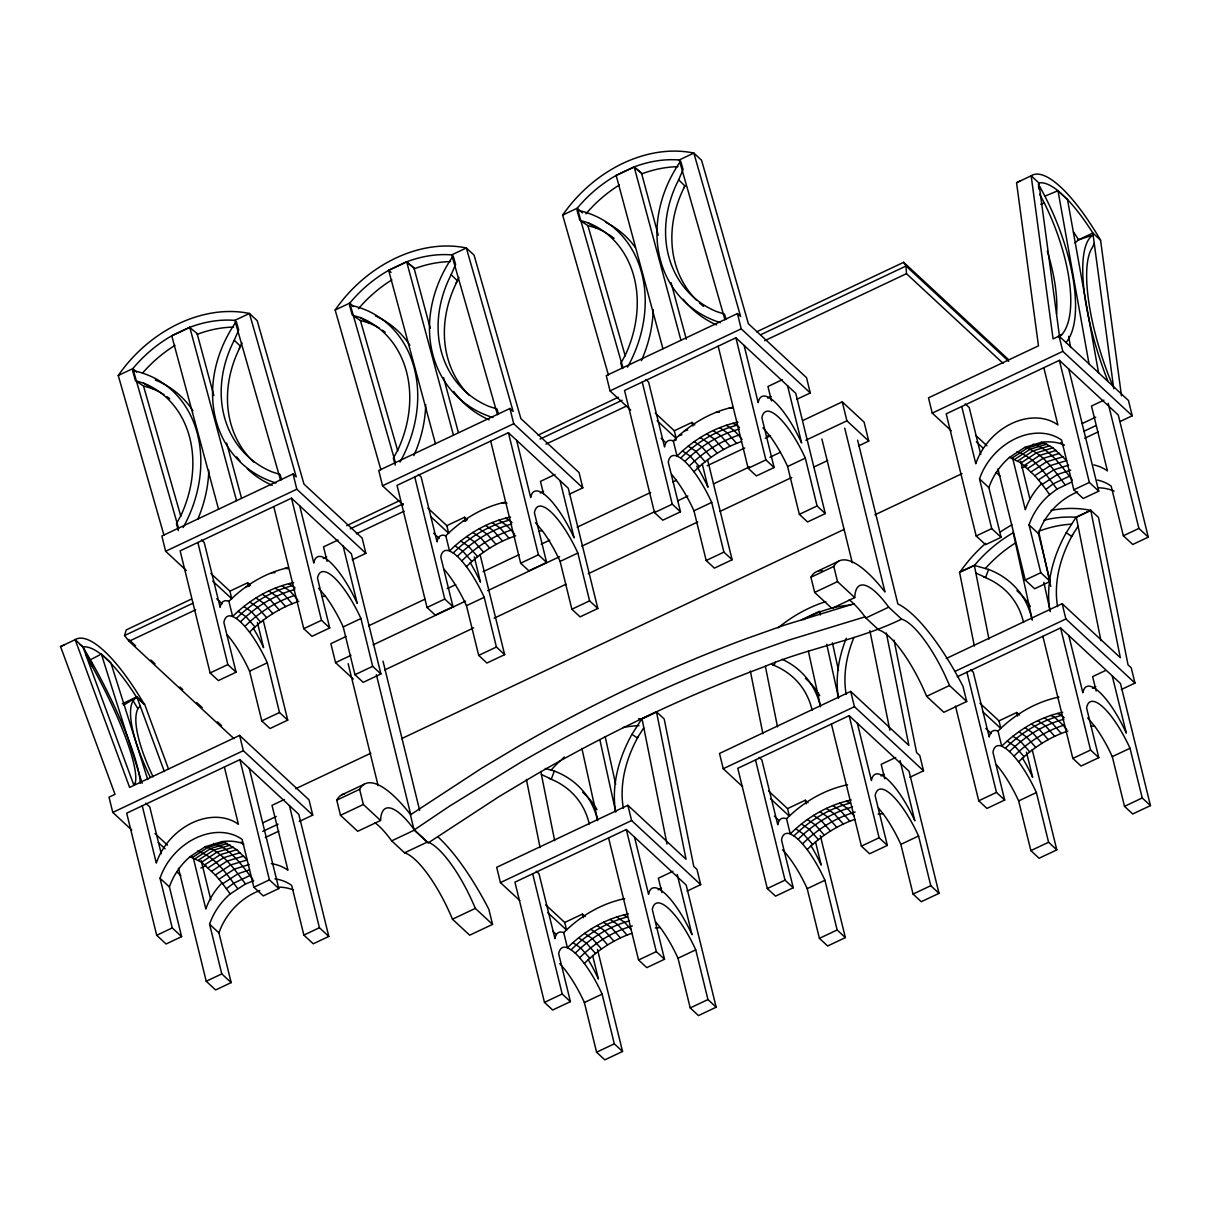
<?xml version="1.0" encoding="UTF-8"?>
<svg xmlns="http://www.w3.org/2000/svg" width="1211" height="1211" viewBox="0 0 1211 1211"><rect width="100%" height="100%" fill="white"/><g stroke="black" fill="none" stroke-linecap="round" stroke-linejoin="round"><path stroke-width="1.5" d="M233.95 738.634L129.047 641.27L124.536 635.548L126.247 629.902L191.171 599.203M545.313 768.47L554.335 771.029L551.338 779.067L541.423 774.571M775.373 661.993L774.177 665.202L772.209 664.657A111.533 82.439 -38.6 0 1 812.112 710.176M974.34 645.993L959.551 572.273L974.174 565.355L988.615 569.442L985.618 577.48L975.703 572.985M281.588 479.692L280.089 474.47L271.945 471.866A111.533 94.458 -45.9 0 1 234.253 340.23L238.703 329.907L236.281 321.475A120.858 102.36 -45.9 0 0 276.047 483.022M242.018 342.864L239.233 348.465M498.493 414.192L496.994 408.985L488.85 406.381A111.533 94.458 -45.9 0 1 451.158 274.73L455.608 264.422L453.186 255.975A120.858 102.36 -45.9 0 0 492.953 417.538M458.924 277.38L456.138 282.98M725.979 319.295L724.481 314.088L716.337 311.484A111.533 94.458 -45.9 0 1 678.644 179.833L683.095 169.525L680.673 161.078A120.858 102.36 -45.9 0 0 720.439 322.641M1094.305 243.396L1092.337 247.559A111.533 32.228 71.6 0 0 1109.972 378.952L1113.06 386.233M683.625 188.068L684.926 185.919L678.644 179.833M615.688 812.081A120.57 84.831 -48 0 1 631.975 734.29L641.875 718.728L656.483 711.826L664.203 718.986L693.782 866.455L696.946 869.392L700.7 884.651L687.061 891.099M643.707 727.932L637.319 737.983L631.975 734.29M1049.967 610.495A120.57 84.831 -48 0 1 1066.24 532.704L1076.14 517.142L1090.748 510.24L1098.483 517.4L1128.046 664.869L1131.225 667.806L1134.979 683.065L1121.341 689.513M1077.987 526.346L1071.599 536.397L1066.24 532.704M135.344 783.154L133.876 785.152L82.893 646.825L75.158 639.665L60.55 646.568L115.015 794.325L109.02 797.156L112.774 812.414L131.817 830.095M150.255 777.265A120.57 33.545 57.8 0 1 133.104 700.715L136.843 696.9L144.563 704.075L168.556 769.152M140.234 706.119L137.827 708.586L133.104 700.715M1075.05 243.033L1078.244 239.929L1092.852 233.027L1100.572 240.202L1121.477 395.846M201.48 539.924L204.22 542.467L220.145 607.332A56.357 16.091 64.7 0 1 228.909 601.307C245.167 585.08 265.648 572.606 288.218 567.656M418.37 474.424L421.125 476.967L437.05 541.847A56.357 16.091 64.7 0 1 445.815 535.807C462.072 519.58 482.553 507.106 505.123 502.156M732.61 407.259C710.04 412.209 689.574 424.683 673.316 440.91A56.357 16.091 64.7 0 0 664.536 446.95L648.612 382.07L645.872 379.527M536.276 871.239L539.016 873.782L554.956 938.646A56.357 16.091 64.7 0 1 563.72 932.621C580.417 916.031 601.519 903.406 624.694 898.653M759.115 757.39L761.855 759.933L777.78 824.797A56.357 16.091 64.7 0 1 786.544 818.757C803.241 802.182 824.343 789.557 847.533 784.789M970.556 669.653L973.296 672.196L989.22 737.06A56.357 16.091 64.7 0 1 998 731.035C1014.682 714.445 1035.783 701.82 1058.974 697.067M293.622 582.552C270.462 587.365 249.375 599.945 232.633 616.46A56.357 16.091 64.7 0 0 223.868 622.499L236.084 672.211L218.358 680.582L210.124 672.953L180.136 550.854L291.503 498.19L351.372 553.76L380.905 673.967L363.179 682.353L354.959 674.724L343.213 626.92A56.357 16.091 64.7 0 0 325.426 596.236L318.584 588.213M228.909 601.307L232.633 616.46L236.342 618.458C251.873 603.108 271.128 591.271 292.305 585.67L295.06 587.895M236.342 618.458L240.474 621.803C255.597 606.878 274.201 595.191 294.773 589.5M227.168 634.791A56.357 16.091 64.7 0 1 249.572 671.197L261.788 720.893L270.008 728.522L287.734 720.136L279.514 712.507L267.298 662.811A56.357 16.091 64.7 0 0 249.527 632.127L244.894 626.405C258.791 612.675 275.624 601.791 294.197 595.585L297.664 599.884M249.527 632.127C263.408 618.397 280.241 607.513 298.814 601.307M510.527 517.052C487.367 521.865 466.28 534.46 449.538 550.975A56.357 16.091 64.7 0 0 440.774 556.999L452.99 606.711L435.264 615.097L427.029 607.468L397.041 485.354L508.408 432.69L568.277 488.26L597.81 608.482L580.084 616.868L571.864 609.224L560.118 561.42A56.357 16.091 64.7 0 0 542.331 530.751L535.489 522.713M445.815 535.807L449.538 550.975L453.247 552.958C468.778 537.608 488.033 525.771 509.21 520.17L511.965 522.41M453.247 552.958L457.364 556.303C472.502 541.393 491.106 529.707 511.678 524.015M444.074 569.291A56.357 16.091 64.7 0 1 466.477 605.697L478.693 655.393L486.913 663.038L504.639 654.651L496.419 647.022L484.203 597.311A56.357 16.091 64.7 0 0 466.432 566.642L461.8 560.905C475.696 547.175 492.529 536.291 511.103 530.085L514.569 534.384M466.432 566.642C480.313 552.897 497.146 542.013 515.719 535.822M738.014 422.155C714.853 426.968 693.767 439.563 677.04 456.078A56.357 16.091 64.7 0 0 668.26 462.102L680.476 511.814L662.75 520.2L654.515 512.571L624.528 390.457L735.894 337.793L795.778 393.363L825.297 513.585L807.57 521.971L799.351 514.327L787.604 466.523A56.357 16.091 64.7 0 0 769.818 435.854L762.975 427.816M676.359 439.85L673.316 440.91L677.04 456.078L680.733 458.061C696.264 442.711 715.519 430.874 736.712 425.273L739.452 427.513M680.733 458.061L684.866 461.406C699.988 446.496 718.607 434.81 739.164 429.118M671.56 474.394A56.357 16.091 64.7 0 1 693.964 510.8L706.18 560.496L714.399 568.141L732.125 559.754L723.906 552.125L711.705 502.414A56.357 16.091 64.7 0 0 693.918 471.745L689.301 466.008C703.182 452.278 720.015 441.394 738.589 435.188L742.055 439.487M693.918 471.745C707.406 458.439 723.603 447.737 741.541 441.531M628.418 913.866C605.273 918.68 584.186 931.259 567.444 947.789A56.357 16.091 64.7 0 0 558.68 953.814L570.411 1001.633L552.685 1010.004L544.466 1002.375L514.932 882.168L626.299 829.505L686.183 885.074L716.17 1007.189L698.444 1015.575L690.225 1007.93L678.009 958.234A56.357 16.091 64.7 0 0 660.222 927.55L655.605 921.828M563.72 932.621L567.444 947.789L571.138 949.772C586.669 934.423 605.924 922.585 627.116 916.984L623.408 915.001M571.138 949.772L575.27 953.118C590.393 938.192 609.012 926.506 629.569 920.829M559.724 963.653A56.357 16.091 64.7 0 1 584.383 1002.511L596.584 1052.208L604.804 1059.837L622.545 1051.466L614.31 1043.837L602.109 994.125A56.357 16.091 64.7 0 0 584.323 963.441L579.706 957.719C594.419 943.218 612.418 931.728 632.339 925.915M584.323 963.441C597.81 950.151 614.007 939.433 631.96 933.242M851.257 800.017C828.097 804.831 807.01 817.41 790.268 833.925A56.357 16.091 64.7 0 0 781.504 839.965L793.25 887.769L775.524 896.155L767.305 888.526L737.771 768.319L849.138 715.656L909.022 771.225L939.009 893.34L921.283 901.711L913.049 894.081L900.848 844.385A56.357 16.091 64.7 0 0 883.061 813.701L878.444 807.979M786.544 818.757L790.268 833.925L793.977 835.923C809.508 820.574 828.763 808.736 849.94 803.135L846.247 801.137M793.977 835.923L798.11 839.268C813.232 824.343 831.836 812.657 852.408 806.965M782.563 849.804A56.357 16.091 64.7 0 1 807.207 888.647L819.423 938.358L827.643 945.988L845.369 937.602L837.149 929.972L824.933 880.276A56.357 16.091 64.7 0 0 807.162 849.592L802.53 843.87C817.258 829.353 835.257 817.879 855.163 812.066M807.162 849.592C820.634 836.301 836.846 825.584 854.784 819.378M1062.698 712.28C1039.538 717.094 1018.451 729.673 1001.724 746.203A56.357 16.091 64.7 0 0 992.944 752.228L1004.691 800.047L986.965 808.418L978.745 800.789L955.479 706.074M998 731.035L1001.724 746.203L1005.418 748.186C1020.949 732.837 1040.204 720.999 1061.396 715.398L1064.136 717.623M1005.418 748.186L1009.55 751.531C1024.673 736.606 1043.292 724.92 1063.848 719.243M996.244 764.519A56.357 16.091 64.7 0 1 1018.648 800.925L1030.864 850.622L1039.083 858.251L1056.809 849.88L1048.59 842.25L1036.389 792.539A56.357 16.091 64.7 0 0 1018.602 761.855L1013.985 756.133C1027.867 742.404 1044.699 731.52 1063.273 725.313L1066.74 729.612M1018.602 761.855C1032.483 748.126 1049.316 737.242 1067.89 731.05M1058.792 337.006L1061.926 334.508A111.442 43.021 67.4 0 0 1044.245 202.858L1039.613 194.229M274.973 878.838A56.357 43.974 -47.1 0 1 291.669 885.377L303.87 935.089L313.255 943.793L328.802 936.436L298.814 814.337L239.899 759.66L126.701 813.171L156.703 935.286L166.074 943.99L181.62 936.633L169.419 886.936A56.357 43.974 -47.1 0 1 190.006 856.707L205.34 846.671L221.901 841.63A56.357 43.974 -47.1 0 1 243.714 843.885M192.625 857.388L207.974 847.337L224.535 842.296L236.735 849.698L247.211 859.916L230.635 864.957L215.301 874.993L201.556 862.232L190.006 856.707M195.44 858.523L210.775 848.487L227.35 843.446M198.422 860.158L213.757 850.107L230.332 845.066M201.556 862.232L216.89 852.196L233.466 847.155M204.826 864.775L220.16 854.739L236.735 849.698M208.216 867.757L223.551 857.721L240.126 852.68M211.713 871.178L227.047 861.142L243.623 856.086M215.301 874.993L218.949 879.216L234.298 869.165L249.194 864.487M218.949 879.216L222.657 883.788L238.007 873.752L249.572 869.816M178.486 868.257L206.233 981.258L215.619 989.962L231.165 982.605L221.78 973.901L209.579 924.205A56.357 43.974 -47.1 0 1 230.151 893.975L226.396 888.723L233.814 883.137L249.981 875.492L252.796 879.428M230.151 893.975L245.5 883.939L253.735 880.745M1097.514 480.071A56.357 43.974 -47.1 0 1 1111.138 486.065L1123.354 535.777L1132.739 544.481L1148.27 537.124L1118.283 415.025L1059.368 360.348L946.185 413.859L976.172 535.973L985.557 544.678L1001.103 537.321L988.887 487.624A56.357 43.974 -47.1 0 1 1009.474 457.395L1024.824 447.359L1041.384 442.318A56.357 43.974 -47.1 0 1 1064.575 445.148M1012.108 458.061L1027.443 448.025L1044.018 442.984L1052.934 447.843L1066.679 460.589L1050.119 465.645L1034.784 475.681L1021.024 462.92L1009.474 457.395M1014.924 459.211L1030.258 449.175L1046.819 444.134M1017.891 460.831L1033.24 450.795L1049.801 445.754M1021.024 462.92L1036.374 452.884L1052.934 447.843M1024.294 465.463L1039.643 455.427L1056.204 450.386M1027.7 468.445L1043.034 458.409L1059.595 453.368M1031.197 471.866L1046.531 461.815L1063.091 456.774M1034.784 475.681L1038.432 479.889L1053.767 469.853L1068.677 465.175M1038.432 479.889L1042.141 484.476L1057.475 474.44L1070.721 470.125M997.955 468.945L1025.248 580.039L1034.633 588.758L1050.164 581.401L1040.794 572.697L1029.047 524.893A56.357 43.974 -47.1 0 1 1049.634 494.663L1045.88 489.411L1053.282 483.825L1069.464 476.18L1072.28 480.116M1049.634 494.663L1057.036 489.077L1071.568 482.069M966.711 701.502L949.485 685.517A70.647 20.178 64.7 0 0 901.59 619.124C857.63 640.483 808.342 647.885 763.339 667.064A1329.633 1037.6 -47.1 0 0 535.837 774.646L499.295 796.444L428.104 842.992L414.117 830.004L449.372 806.254L521.835 761.643A1329.633 1037.6 -47.1 0 1 749.337 654.076L787.877 640.392L864.73 616.944L878.732 629.932A70.647 20.178 64.7 0 1 926.627 696.325L943.853 712.31L966.711 701.502L962.987 686.334A124.672 35.603 64.7 0 0 897.866 603.956L857.615 440.108M123.507 705.286L136.843 696.9L164.393 771.664M88.842 660.585L99.847 654.848M380.905 469.823L335.159 310.016L349.767 303.098A113.546 88.6 -47.1 0 1 388.655 270.325L406.502 261.879A113.546 88.6 -47.1 0 1 451.733 254.885L466.341 247.967L474.076 255.143L520.866 418.597L579.055 472.578L582.794 487.851L569.17 494.285M164 535.323L118.254 375.501L132.862 368.598A113.546 88.6 -47.1 0 1 171.75 335.81L189.597 327.379A113.546 88.6 -47.1 0 1 234.828 320.37L249.436 313.467L257.171 320.643L303.961 484.082L362.15 538.078L365.889 553.336L352.265 559.785M435.445 443.71L388.655 270.325L406.669 261.803L414.011 268.025L430.268 328.257M414.011 268.025L406.502 261.879M658.254 235.191L641.497 173.128L633.989 166.982L616.157 175.413A113.546 88.6 -47.1 0 0 577.253 208.201L562.646 215.104L608.391 374.926M662.947 348.813L616.157 175.413L634.155 166.906A113.546 88.6 -47.1 0 1 679.22 159.988L693.842 153.07L701.563 160.246L748.368 323.7L806.541 377.681L810.28 392.954L796.656 399.388M118.254 375.501A123.855 96.653 -47.1 0 1 249.436 313.467L296.241 476.907L293.062 473.97L161.865 536.004L165.619 551.262L186.343 570.502M165.619 551.262L296.816 489.229L365.889 553.336M335.159 310.016A123.855 96.653 -47.1 0 1 466.341 247.967L513.146 411.422L509.967 408.47L378.771 470.504L382.525 485.778L403.248 505.002M562.646 215.104A123.855 96.653 -47.1 0 1 693.842 153.07L740.632 316.525L737.454 313.573L606.272 375.607L610.011 390.881L630.734 410.105M382.525 485.778L513.721 423.744L582.794 487.851M610.011 390.881L741.208 328.847L810.28 392.954M79.941 644.615L82.893 646.825L92.036 662.629A120.858 21.889 62.2 0 1 140.325 783.214M346.664 525.68L399.63 500.627M538.017 435.188L618.337 397.223M756.724 331.784L903.663 262.303L1008.566 359.652M124.536 635.548L192.943 603.199M350.267 528.813L403.263 503.746M540.076 439.063L622.151 400.251M760.675 334.751L906.025 266.026L1008.657 361.272M210.911 573.514L229.923 591.15L247.649 582.779L250.389 585.322M338.051 540.015L323.549 546.872L327.091 561.298M129.047 641.27L195.682 609.769M356.291 533.824L404.126 511.193M545.949 444.149L626.254 406.169M764.641 340.73L906.464 273.671L906.025 266.026L903.663 262.303M323.337 558.498L326.713 556.909M427.816 508.03L446.829 525.665L464.555 517.279L467.295 519.822M554.956 474.53L540.454 481.388L543.557 493.997M540.242 492.998L543.618 491.409M655.302 413.133L674.315 430.768L692.041 422.382L694.781 424.925M782.457 379.633L767.941 386.491L771.483 400.902M767.729 398.101L771.104 396.512M122.235 703.803L136.843 696.9M77.368 642.224L74.794 639.832A123.855 35.361 64.7 0 1 144.2 704.242L144.563 704.075M210.124 672.953L227.865 664.582L236.084 672.211M303.764 628.676L321.49 620.304L329.71 627.934L311.984 636.32L303.764 628.676L273.777 506.576M249.572 671.197L267.298 662.811M343.213 626.92L360.939 618.533L372.685 666.338L380.905 673.967M346.27 636.38L330.875 643.662L335.538 662.614L353.279 679.083M368.507 625.875L424.955 599.188M447.177 588.667L455.73 584.625M483.098 571.698L519.019 554.714M541.241 544.193L549.794 540.151M577.163 527.209L650.701 492.438M672.938 481.933L676.359 480.313M707.148 465.751L744.765 447.964M765.291 438.261L770.423 435.824M802.923 420.459L842.25 401.87L864.094 422.124L868.741 441.076L858.478 445.936M427.029 607.468L444.77 599.082L452.99 606.711M520.669 563.191L538.395 554.805L546.615 562.434L528.889 570.82L520.669 563.191L490.682 441.076M335.538 662.614L350.933 655.348M373.17 644.827L465.524 601.156M487.761 590.65L559.588 556.682M581.825 546.176L655.363 511.39M677.6 500.885L687.863 496.026M713.506 483.9L749.427 466.916M769.954 457.213L780.217 452.354M805.86 440.229L846.913 420.822L868.741 441.076M654.515 512.571L672.256 504.185L680.476 511.814M748.156 468.294L765.882 459.908L774.117 467.537L756.375 475.923L748.156 468.294L718.168 346.179M466.477 605.697L484.203 597.311M560.118 561.42L577.844 553.033L589.59 600.853L597.81 608.482M1120.357 421.383L1132.224 415.782L1128.47 400.508L1059.065 336.098L1053.07 338.929L1031.167 175.792L1016.559 182.694L1038.463 345.846L928.489 397.844L932.243 413.102L951.301 430.783M693.964 510.8L711.705 502.414M787.604 466.523L805.33 458.136L817.077 505.956L825.297 513.585M354.959 674.724L372.685 666.338M261.788 720.893L279.514 712.507M299.178 821.512L312.741 815.094L309.002 799.82L239.596 735.41L129.622 787.407L75.158 639.665M384.735 669.94L473.668 627.888M494.194 618.185L566.021 584.217M588.258 573.711L697.718 521.941M719.955 511.436L791.782 477.467M814.019 466.962L827.688 460.483M932.243 413.102L1062.819 351.372L1132.224 415.782M112.774 812.414L243.335 750.684L312.741 815.094M571.864 609.224L589.59 600.853M478.693 655.393L496.419 647.022M799.351 514.327L817.077 505.956M706.18 560.496L723.906 552.125M1103.917 400.16L1091.489 406.033L1107.414 470.897A56.357 43.974 -47.1 0 0 1093.79 464.918M295.666 788.724L370.854 753.181M401.598 738.634L844.128 529.389M874.887 514.842L962.034 473.637M284.449 799.472L272.006 805.345L287.946 870.209A56.357 43.974 -47.1 0 0 271.249 863.67M1082.059 423.638L1095.728 417.159M1083.921 431.267L1095.894 425.606M262.575 822.95L276.259 816.471M1022.008 467.9L1027.095 465.493M1084.738 438.231L1098.316 431.812M262.742 831.382L278.136 824.116M341.563 794.946L364.42 784.138M838.587 561.253L815.73 572.061A124.809 35.649 64.7 0 0 810.931 577.253L814.655 592.421L831.881 608.406L854.739 597.598A70.738 20.209 64.7 0 1 888.707 607.165L901.59 619.124M375.001 822.738A70.738 20.209 64.7 0 1 391.683 840.858L404.565 852.816A70.647 20.178 64.7 0 1 452.46 919.21L469.686 935.195L492.544 924.387L475.317 908.401A70.647 20.178 64.7 0 0 427.422 842.008L414.54 830.05A70.738 20.209 64.7 0 0 380.572 820.483L357.714 831.291L340.488 815.306L336.764 800.138L359.622 789.33A124.809 35.649 64.7 0 1 410.817 814.882L376.379 674.694M810.931 577.253L833.789 566.445A124.809 35.649 64.7 0 1 884.984 591.997L844.733 428.149M200.829 868.015L205.915 865.608M265.27 837.543L278.833 831.124M340.488 815.306L363.345 804.498L380.572 820.483M814.655 592.421L837.512 581.613L854.739 597.598M976.172 535.973L991.718 528.617L1001.103 537.321M1073.824 489.804L1089.355 482.447L1098.74 491.151L1083.194 498.508L1073.824 489.804L1061.608 440.093A56.357 43.974 -47.1 0 0 979.517 478.92L991.718 528.617M801.47 619.82L819.484 611.313L820.301 614.976M253.871 887.224L269.417 879.867L278.802 888.571L263.256 895.928L253.871 887.224L242.124 839.405A56.357 43.974 -47.1 0 0 160.034 878.232L172.25 927.929L181.62 936.633M156.703 935.286L172.25 927.929M1013.092 532.007L1032.287 620.168M638.56 718.698A113.546 88.6 -47.1 0 1 642.057 718.91L656.665 711.992M391.683 840.858L414.54 830.05M959.551 572.273L974.355 565.537A113.546 88.6 -47.1 0 1 1013.259 532.749M1043.897 520.276A113.546 88.6 -47.1 0 1 1076.337 517.324L1090.944 510.406A123.855 96.653 -47.1 0 0 1051.042 510.406M888.707 607.165L865.85 617.973A70.738 20.209 64.7 0 0 849.168 599.854M404.565 852.816L427.422 842.008M1025.248 580.039L1040.794 572.697M1123.354 535.777L1138.9 528.42L1148.27 537.124M206.233 981.258L221.78 973.901M303.87 935.089L319.416 927.732L328.802 936.436M886.331 632.99L908.886 745.431L850.697 691.436L719.501 753.469L723.255 768.728L742.6 786.681M656.483 711.826L686.047 859.28L627.873 805.285L496.677 867.318L500.431 882.592L519.761 900.53M946.291 658.481L1062.138 603.699L1120.326 657.694L1090.748 510.24M723.255 768.728L854.451 706.694L923.524 770.801L909.9 777.25M500.431 882.592L631.612 820.558L700.7 884.651M955.146 671.333L1065.892 618.972L1134.979 683.065M957.28 676.767L1060.579 627.919L1120.463 683.488L1150.45 805.603L1132.724 813.989L1124.504 806.344L1112.288 756.648A56.357 16.091 64.7 0 0 1094.502 725.964L1087.675 717.941M452.46 919.21L475.317 908.401M926.627 696.325L949.485 685.517M768.546 790.98L787.559 808.615L805.285 800.229L808.025 802.772M895.686 757.48L881.184 764.338L884.726 778.764M545.722 904.844L564.72 922.464L582.446 914.093L585.185 916.636M672.862 871.345L658.36 878.202L661.902 892.613M880.972 775.963L884.348 774.374M979.987 703.258L998.999 720.878L1016.725 712.507L1019.465 715.05M1105.522 670.516L1092.625 676.616L1096.167 691.027M658.148 889.813L661.524 888.223M1092.413 688.226L1095.788 686.637M767.305 888.526L785.031 880.14L793.25 887.769M861.399 846.141L879.125 837.77L887.345 845.399L869.619 853.77L861.399 846.141L831.412 724.042M544.466 1002.375L562.192 993.989L570.411 1001.633M638.56 960.005L656.301 951.619L664.521 959.248L646.795 967.634L638.56 960.005L608.573 837.891M978.745 800.789L996.471 792.403L1004.691 800.047M1072.84 758.419L1090.566 750.033L1098.801 757.662L1081.06 766.048L1072.84 758.419L1042.853 636.305M807.207 888.647L824.933 880.276M900.848 844.385L918.574 835.999L930.79 885.695L939.009 893.34M584.383 1002.511L602.109 994.125M678.009 958.234L695.75 949.848L707.951 999.559L716.17 1007.189M1018.648 800.925L1036.389 792.539M1112.288 756.648L1130.014 748.262L1142.23 797.973L1150.45 805.603M819.423 938.358L837.149 929.972M913.049 894.081L930.79 885.695M596.584 1052.208L614.31 1043.837M690.225 1007.93L707.951 999.559M1030.864 850.622L1048.59 842.25M1124.504 806.344L1142.23 797.973M1040.764 204.311L1044.245 202.858M1058.429 335.962L1061.926 334.508M1045.184 196.031L1057.99 190.717L1067.421 199.482A113.546 32.425 64.7 0 1 1092.852 233.027L1113.742 388.67M1078.244 239.929L1091.52 235.509M678.75 435.718L681.914 434.794M854.027 603.789L784.153 625.224L745.613 638.908A1329.633 1037.6 -47.1 0 0 518.126 746.491L481.584 768.289L410.393 814.852L414.117 830.004M684.472 430.874L687.697 430.072M462.935 521.275L466.235 520.609M246.03 586.76L249.33 586.094M766.518 436.127L769.818 435.854M539.031 531.024L542.331 530.751M322.126 596.523L325.426 596.236M1091.202 726.252L1094.502 725.964M878.111 814.125L883.061 813.701M655.287 927.974L660.222 927.55M715.943 412.361L719.395 412.27M271.536 572.758L275.003 572.667M729.264 408.001L732.731 408.198M501.778 502.898L506.97 503.201M284.873 568.398L288.339 568.595M1041.384 442.318L1044.018 442.984M1033.059 444.165C1049.15 448.827 1059.458 463.737 1069.464 476.18M1024.824 447.359C1042.928 452.944 1054.024 470.322 1064.969 484.627M1016.877 451.809C1034.981 457.395 1046.092 474.773 1057.036 489.077M221.901 841.63L224.535 842.296M213.59 843.477C229.666 848.154 239.99 863.049 249.981 875.492M205.34 846.671C223.445 852.256 234.54 869.634 245.5 883.939M197.408 851.121C215.513 856.722 226.608 874.1 237.568 888.39M606.878 233.36A111.442 90.416 -56.9 0 0 595.842 227.895L587.819 222.673L579.872 220.341L576.951 210.154A120.57 97.834 -56.9 0 1 627.525 367.145M581.204 221.219L587.895 225.579L597.447 228.364M379.391 328.257A111.442 90.416 -56.9 0 0 368.356 322.792L360.333 317.57L352.371 315.254L349.464 305.051A120.57 97.834 -56.9 0 1 400.039 462.042M353.718 316.116L360.409 320.476L369.96 323.261M163.969 394.68A111.442 90.416 -56.9 0 0 151.451 388.292L143.428 383.054L135.481 380.738L132.559 370.536A120.57 97.834 -56.9 0 1 183.133 527.542M136.813 381.616L143.504 385.976L153.055 388.746M733.003 423.29L736.712 425.273M726.328 425.258L734.154 430.586L738.589 435.188M719.682 427.68L727.508 433.008L736.576 443.347M713.128 430.541L720.954 435.884L730.006 446.208M706.664 433.841L714.49 439.169L723.542 449.508M700.336 437.534L708.163 442.878L717.215 453.202M694.191 441.637L702.017 446.98L711.069 457.304M688.226 446.102L696.053 451.446L705.105 461.769M682.504 450.931L690.331 456.259L699.383 466.598M1057.687 713.415L1061.396 715.398M1051.012 715.383L1054.705 717.366L1063.273 725.313M1044.366 717.805L1052.208 723.134L1061.26 733.472M1037.812 720.666L1045.638 726.01L1054.69 736.333M1031.348 723.966L1039.174 729.294L1048.226 739.633M1025.021 727.66L1032.847 733.003L1041.899 743.327M1018.875 731.762L1026.701 737.105L1035.753 747.429M1012.911 736.227L1020.737 741.571L1029.789 751.895M1007.189 741.056L1015.015 746.385L1024.067 756.708M505.517 518.187L509.21 520.17M498.841 520.155L506.667 525.483L511.103 530.085M492.196 522.577L500.022 527.92L509.074 538.244M485.641 525.438L493.467 530.781L502.52 541.105M479.178 528.738L487.004 534.066L496.056 544.405M472.85 532.446L480.676 537.775L489.728 548.099M466.704 536.534L474.53 541.877L483.583 552.201M460.74 540.999L468.566 546.343L477.618 556.666M455.018 545.828L462.844 551.156L471.896 561.495M839.571 803.105L847.397 808.448L854.133 815.911M832.926 805.542L840.752 810.87L849.804 821.194M826.371 808.403L834.197 813.731L843.25 824.07M819.908 811.688L827.734 817.031L836.786 827.355M813.58 815.397L821.406 820.74L830.458 831.064M807.434 819.499L815.26 824.827L824.313 835.166M801.47 823.964L809.296 829.293L818.348 839.632M795.748 828.778L803.574 834.122L812.626 844.445M288.612 583.672L292.305 585.67M281.936 585.655L289.762 590.983L294.197 595.585M275.291 588.077L283.117 593.405L292.169 603.744M268.736 590.938L276.562 596.266L285.614 606.605M262.272 594.223L270.098 599.566L279.151 609.89M255.945 597.931L263.771 603.275L272.823 613.599M249.799 602.034L257.625 607.362L266.677 617.701M243.835 606.499L251.661 611.843L260.713 622.166M238.113 611.313L245.939 616.656L254.991 626.98M616.732 916.969L624.558 922.298L631.309 929.76M610.102 919.391L617.928 924.72L626.98 935.059M603.532 922.252L611.358 927.596L620.41 937.919M597.068 925.552L604.894 930.881L613.947 941.219M590.756 929.246L598.582 934.589L607.634 944.913M584.595 933.348L592.421 938.692L601.473 949.015M578.646 937.814L586.472 943.157L595.524 953.481M572.909 942.642L580.735 947.971L589.787 958.295M641.497 173.128L634.155 166.906L680.945 340.291M388.655 270.325L391.108 272.399M189.597 327.379L197.105 333.525L213.847 395.588M1100.572 240.202A123.855 35.361 64.7 0 0 1031.167 175.792L1038.902 182.952A113.546 32.425 64.7 0 1 1057.99 190.717L1067.512 199.558L1098.574 372.776M906.464 273.671L1003.086 363.345M965.212 403.853L969.239 407.592L980.743 454.443M1076.337 517.324L1100.905 640.649M975.839 435.491L986.92 445.769M976.338 441.848L983.256 448.267M996.214 472.472L1000.286 476.256M979.517 478.92L988.887 487.624M1029.047 524.893L1038.432 533.597L1050.164 581.401M974.355 565.537L988.963 639.105M582.279 212.864L577.253 208.201L623.014 368.023M983.226 712.144L1000.876 728.522L998.999 720.878M657.179 420.762L676.192 438.397L674.315 430.768M985.815 728.432L991.34 733.563M661.13 438.321L665.278 442.166M353.536 306.595L349.767 303.098L395.513 462.92M770.423 798.609L789.421 816.244L787.559 808.615M774.374 816.169L778.522 820.014M431.055 516.915L448.691 533.294L446.829 525.665M642.057 718.91L667.004 844.082M433.644 533.218L439.169 538.335M136.631 372.095L132.862 368.598L178.607 528.405M212.788 581.159L231.785 598.779L229.923 591.15M216.739 598.703L222.264 603.835M547.599 912.473L566.597 930.109L564.72 922.464M552.927 931.304L555.682 933.878M128.699 639.408L135.632 645.841M150.891 660.01L155.038 663.87M180.015 687.031L182.785 689.604M196.651 702.471L202.207 707.618M217.45 721.786L221.613 725.646M144.2 704.242L136.48 697.067A113.546 32.425 64.7 0 0 82.53 647.007M145.729 803.165L149.755 806.904L161.26 853.755M154.978 833.531L167.451 845.096M158.247 842.447L165.165 848.866M176.73 871.784L180.817 875.568M160.034 878.232L169.419 886.936M209.579 924.205L218.949 932.909L231.165 982.605M451.158 274.73L457.44 280.816A111.533 94.458 -45.9 0 0 469.247 395.27M234.253 340.23L240.535 346.316A111.533 94.458 -45.9 0 0 253.659 462.027M1009.55 751.531L1013.985 756.133M684.866 461.406L689.301 466.008M798.11 839.268L802.53 843.87M457.364 556.303L461.8 560.905M575.27 953.118L579.706 957.719M240.474 621.803L244.894 626.405M1060.533 442.742L1062.94 445.3M241.08 842.129L243.472 844.673M1042.141 484.476L1045.88 489.411M222.657 883.788L226.396 888.723M85.709 654.47L92.43 666.716L92.036 662.629M147.727 779.551L110.852 662.78L101.315 653.94L142.171 783.29M679.22 159.988L724.98 319.795M587.895 225.579L625.224 355.943M622.287 368.492L620.819 363.391L625.572 354.551A111.442 90.416 -56.9 0 0 587.819 222.673M451.733 254.885L497.494 414.692M360.409 320.476L397.738 450.84M395.286 465.085L393.333 458.288L398.086 449.448A111.442 90.416 -56.9 0 0 360.333 317.57M234.828 320.37L280.589 480.192M143.504 385.976L180.833 516.34M178.38 530.585L176.428 523.788L181.181 514.932A111.442 90.416 -56.9 0 0 143.428 383.054M671.061 282.647L686.319 339.231M443.559 377.544L458.333 432.297M406.669 261.803L453.459 435.203M226.654 443.044L241.428 497.797M236.554 500.688L189.764 327.303L171.75 335.81L218.555 509.21M1108.156 403.263L1138.9 528.42M1068.753 369.052L1098.74 491.151M1059.065 336.098L1062.819 351.372M1059.368 360.348L1089.355 482.447M1043.821 367.69L1057.884 424.925A56.357 43.974 -47.1 0 0 975.794 463.752L961.731 406.518M1112.228 675.859L1126.291 733.094A56.357 16.091 64.7 0 0 1082.861 692.798L1068.798 635.548M1062.138 603.699L1065.892 618.972M1098.801 757.662L1086.585 707.951A56.357 16.091 64.7 0 1 1130.014 748.262M1020.646 461.194L1029.865 498.75M1060.579 627.919L1090.566 750.033M1012.487 457.47L1025.323 509.725A56.357 43.974 -47.1 0 1 1041.808 483.34M1032.196 749.639L1056.809 849.88M1016.725 712.507L1017.603 716.11M1026.459 752.152L1032.665 777.371A56.357 16.091 64.7 0 0 1022.341 757.814M966.938 672.196L996.471 792.403M842.25 401.87L846.913 420.822M923.524 770.801L919.785 755.543L916.606 752.591L894.066 640.165M821.875 438.957L852.287 562.752M900.045 760.538L914.85 820.831A56.357 16.091 64.7 0 0 871.42 780.52L857.358 723.285M833.789 566.445L837.512 581.613M787.544 385.734L801.606 442.969A56.357 16.091 64.7 0 0 758.177 402.673L744.114 345.438M850.697 691.436L854.451 706.694M887.345 845.399L875.144 795.688A56.357 16.091 64.7 0 1 918.574 835.999M849.138 715.656L879.125 837.77M737.454 313.573L741.208 328.847M774.117 467.537L761.901 417.84A56.357 16.091 64.7 0 1 805.33 458.136M735.894 337.793L765.882 459.908M820.301 835.545L845.369 937.602M805.285 800.229L806.163 803.832M815.457 841.675L821.209 865.108A56.357 16.091 64.7 0 0 810.886 845.535M707.512 459.514L732.125 559.754M692.041 422.382L692.919 425.984M702.213 463.828L707.981 487.246A56.357 16.091 64.7 0 0 696.719 466.19M755.497 759.933L785.031 880.14M642.254 382.07L672.256 504.185M677.206 874.387L692.011 934.68A56.357 16.091 64.7 0 0 648.581 894.384L634.519 837.134M560.057 480.631L574.12 537.866A56.357 16.091 64.7 0 0 530.69 497.57L516.628 440.335M627.873 805.285L631.612 820.558M664.521 959.248L652.305 909.537A56.357 16.091 64.7 0 1 695.75 949.848M626.299 829.505L656.301 951.619M509.967 408.47L513.721 423.744M546.615 562.434L534.414 512.737A56.357 16.091 64.7 0 1 577.844 553.033M508.408 432.69L538.395 554.805M597.477 949.394L622.545 1051.466M582.446 914.093L583.339 917.696M592.633 955.54L598.385 978.957A56.357 16.091 64.7 0 0 588.062 959.4M480.025 554.411L504.639 654.651M464.555 517.279L465.433 520.881M474.288 556.924L480.479 582.143A56.357 16.091 64.7 0 0 470.156 562.585M532.673 873.782L562.192 993.989M414.767 476.967L444.77 599.082M492.544 924.387L488.82 909.219A124.672 35.603 64.7 0 0 438.367 837.316M383.009 661.161L419.672 810.447M343.152 546.131L357.215 603.366A56.357 16.091 64.7 0 0 313.785 563.054L299.722 505.82M348.147 663.658L378.12 785.636M293.062 473.97L296.816 489.229M329.71 627.934L317.509 578.222A56.357 16.091 64.7 0 1 360.939 618.533M291.503 498.19L321.49 620.304M359.622 789.33L363.345 804.498M263.12 619.911L287.734 720.136M247.649 582.779L248.527 586.381M257.383 622.409L263.574 647.643A56.357 16.091 64.7 0 0 253.25 628.085M289.429 805.633L319.416 927.732M197.862 542.467L227.865 664.582M249.269 768.364L278.802 888.571M239.596 735.41L243.335 750.684M239.899 759.66L269.417 879.867M224.353 767.002L238.4 824.252A56.357 43.974 -47.1 0 0 156.31 863.065L142.247 805.83M201.162 860.506L210.835 899.849M193.018 856.782L205.84 909.037A56.357 43.974 -47.1 0 1 222.324 882.652M1050.739 586.351L1038.644 531.311A113.546 88.6 -47.1 0 1 1071.478 524.166M1043.837 582.294L1050.3 611.646M832.441 642.89L838.496 670.425M826.75 644.328L838.451 697.536M808.342 651.018L820.437 706.058M605.167 736.576L615.657 784.274M599.884 739.845L615.612 811.4M581.87 748.353L597.613 819.908M869.876 630.674L889.843 730.218M765.352 666.217L777.507 726.842M750.336 671.061L762.9 733.73M540.802 771.513L554.683 840.691M526.391 779.384L540.061 847.579M1057.99 190.717L1089.052 363.921M1068.632 336.37L1070.63 347.542M1038.902 182.952L1059.549 336.734M1038.478 185.737L1038.932 189.128M846.171 694.342A111.442 78.397 -48 0 1 853.952 637.425M803.271 619.669A113.546 88.6 -47.1 0 1 850.682 605.016M838.512 698.217A120.57 84.831 -48 0 1 846.277 638.273M782.2 659.299A120.858 89.326 -38.6 0 1 820.468 706.755M805.482 678.448A120.858 89.326 -38.6 0 1 819.756 695.704M778.022 627.888A123.855 96.653 -47.1 0 1 825.811 601.625M623.347 808.191A111.442 78.397 -48 0 1 638.394 736.303M549.37 778.506A111.533 82.439 -38.6 0 1 589.273 824.04M550.99 770.211A113.546 88.6 -47.1 0 1 560.602 760.402M561.859 759.252A113.546 88.6 -47.1 0 1 564.432 756.981M622.651 727.599A113.546 88.6 -47.1 0 1 638.999 725.661M554.335 771.029A120.858 89.326 -38.6 0 1 597.629 820.619M582.642 792.312A120.858 89.326 -38.6 0 1 596.932 809.553M1057.612 606.605A111.442 78.397 -48 0 1 1072.674 534.717M983.65 576.92A111.533 82.439 -38.6 0 1 1023.552 622.454M985.254 568.625A113.546 88.6 -47.1 0 1 1015.045 543.209M959.748 572.44A123.855 96.653 -47.1 0 1 985.603 543.421M1000.21 532.083A123.855 96.653 -47.1 0 1 1011.912 524.847M988.615 569.442A120.858 89.326 -38.6 0 1 1031.908 619.033M1016.922 590.726A120.858 89.326 -38.6 0 1 1030.319 606.469M153.07 776.826A111.442 31.002 57.8 0 1 138.236 708.178M91.173 664.567A111.533 20.209 62.2 0 1 135.042 783.562M218.949 932.909A56.357 43.974 -47.1 0 1 259.805 890.569M279.62 887.148A56.357 43.974 -47.1 0 1 293.244 889.858M60.55 646.568A123.855 35.361 64.7 0 1 64.153 645.115M336.764 800.138A124.809 35.649 64.7 0 1 344.666 793.78M818.833 570.896A124.809 35.649 64.7 0 1 822.375 570.714M1047.303 251.192A111.442 43.021 67.4 0 1 1056.597 313.967M1038.432 533.597A56.357 43.974 -47.1 0 1 1077.623 491.893M1099.104 487.821A56.357 43.974 -47.1 0 1 1114.105 491.121M1016.922 182.528A123.855 35.361 64.7 0 1 1020.525 181.06M1038.251 184.042A120.57 46.548 67.4 0 1 1065.983 342.531M1108.035 381.48A120.858 34.922 71.6 0 1 1093.17 234.964M1073.476 231.922A113.546 32.425 64.7 0 1 1078.607 239.763M358.395 308.775A113.546 88.6 -47.1 0 1 391.88 279.877M414.041 268.872A113.546 88.6 -47.1 0 1 450.462 261.606M375.395 315.904A120.57 97.834 -56.9 0 1 409.863 345.271M425.712 404.656A120.57 97.834 -56.9 0 1 413.89 455.578M489.108 419.839A120.858 102.36 -45.9 0 1 453.671 391.41M382.343 330.149A111.442 90.416 -56.9 0 1 385.204 332.177M703.591 306.413A111.533 94.458 -45.9 0 1 699.398 302.871M696.749 300.373A111.533 94.458 -45.9 0 1 684.926 185.919M585.897 213.878A113.546 88.6 -47.1 0 1 619.366 184.98M641.527 173.975A113.546 88.6 -47.1 0 1 677.948 166.694M605.954 222.446A120.57 97.834 -56.9 0 1 635.381 247.528M653.198 309.759A120.57 97.834 -56.9 0 1 641.376 360.681M716.594 324.942A120.858 102.36 -45.9 0 1 683.292 299.314M608.361 234.283A111.442 90.416 -56.9 0 1 614.098 238.34M142.626 372.973A113.546 88.6 -47.1 0 1 174.974 345.377M197.136 334.372A113.546 88.6 -47.1 0 1 233.556 327.091M155.371 380.072A120.57 97.834 -56.9 0 1 192.958 410.771M208.807 470.156A120.57 97.834 -56.9 0 1 197.726 519.368M272.203 485.323A120.858 102.36 -45.9 0 1 247.241 468.778M240.005 461.073A120.858 102.36 -45.9 0 1 236.766 456.895M166.876 396.633A111.442 90.416 -56.9 0 1 169.707 398.737"/></g></svg>
